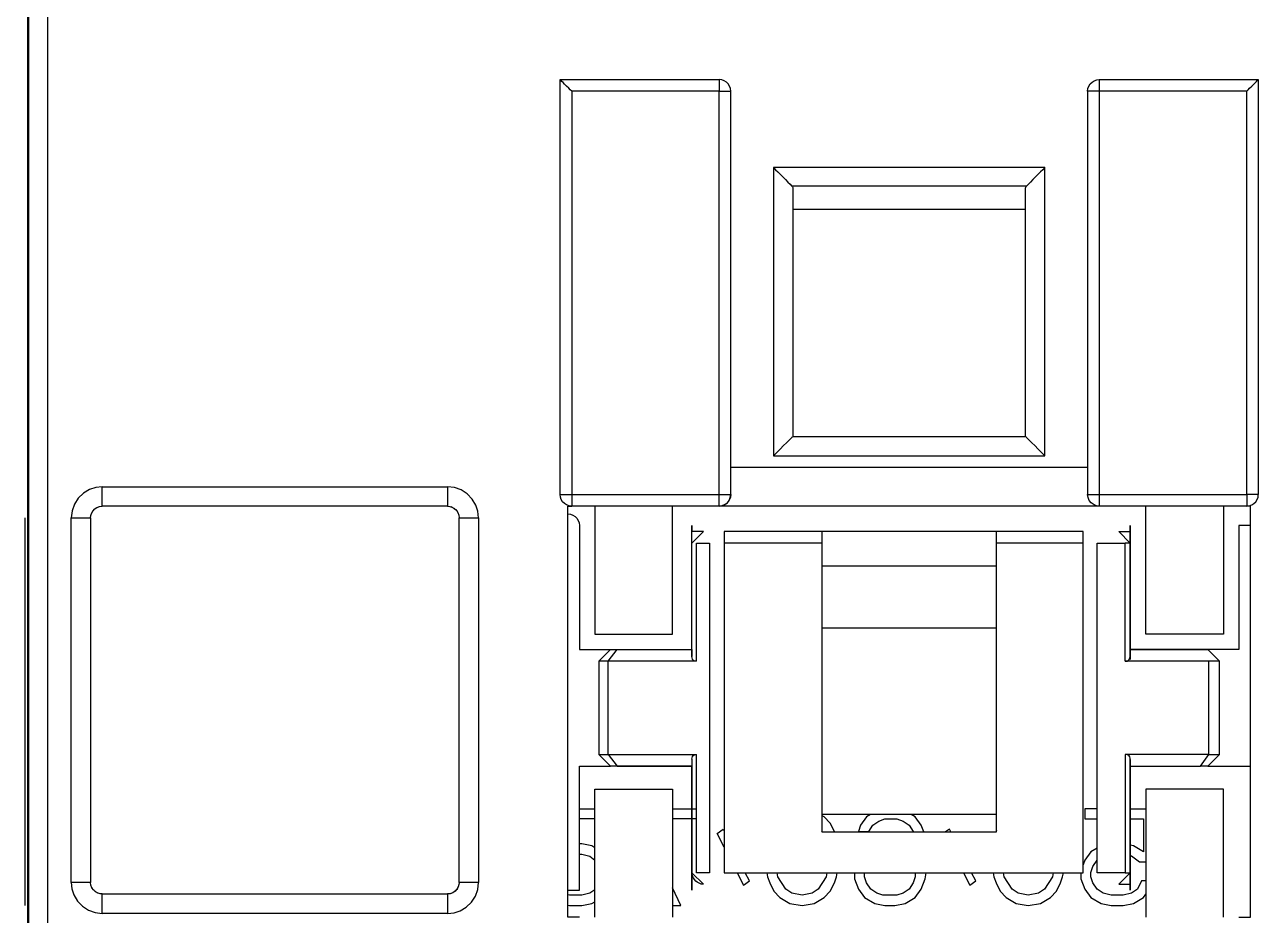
# Model space of a CAD drawing. Header units: millimetres. Extents: x 0 to 56.2, y 0 to 86.5.
# Drawn here: x 0 to 31.8, y 38 to 60.97 of the extents above; entities that cross this region are included whole.
import ezdxf

# ---------------------------------------------------------------- set-up
doc = ezdxf.new("R2010")
doc.units = ezdxf.units.MM

# ---------------------------------------------------------------- blocks, each defined once
blk = doc.blocks.new('CHINT_8e0fe1875add52128021a9539f7439d4_FACE_0')
at = {"color": 141, "linetype": 'Continuous', "true_color": 0x40d9ff}
for p, q in [((18.2, 48.852), (18.2, 59.252)), ((27.4, 59.252), (27.4, 48.852)), ((19.77, 56.815), (25.83, 56.815)), ((19.8, 56.206), (25.8, 56.206)), ((19.8, 50.352), (25.8, 50.352)), ((27.4, 49.552), (18.2, 49.552)), ((1.713, 48.335), (1.727, 48.373)), ((1.745, 48.407), (1.761, 48.433)), ((1.788, 48.462), (1.809, 48.482)), ((1.844, 48.506), (1.867, 48.52)), ((1.911, 48.536), (1.932, 48.544)), ((10.9, 48.552), (10.962, 48.545)), ((10.983, 48.539), (11.021, 48.525)), ((11.055, 48.507), (11.081, 48.49)), ((11.11, 48.464), (11.131, 48.443)), ((11.154, 48.408), (11.168, 48.385)), ((11.185, 48.341), (11.192, 48.32)), ((1.7, 48.252), (1.707, 48.314)), ((25.05, 47.001), (20.55, 47.001)), ((25.05, 45.402), (20.55, 45.402)), ((15.041, 44.552), (15.269, 44.852)), ((17.32, 44.552), (15.041, 44.552)), ((15.041, 42.152), (15.041, 44.552)), ((15.041, 42.152), (17.32, 42.152)), ((17.2, 42.032), (17.2, 41.852)), ((16.9, 41.852), (17.2, 41.852)), ((30.461, 41.852), (30.416, 41.852)), ((30.5, 41.852), (31.6, 41.852)), ((14.3, 40.752), (14.7, 40.752)), ((16.7, 40.752), (17.32, 40.752)), ((28.5, 40.752), (28.9, 40.752)), ((14.7, 40.486), (14.3, 40.486)), ((17.32, 40.486), (16.7, 40.486)), ((25.05, 40.602), (20.55, 40.602)), ((20.568, 40.152), (20.55, 40.18)), ((11.2, 38.852), (11.193, 38.79)), ((1.715, 38.763), (1.708, 38.784)), ((1.746, 38.696), (1.732, 38.718)), ((1.79, 38.64), (1.769, 38.661)), ((1.845, 38.597), (1.819, 38.613)), ((1.917, 38.565), (1.879, 38.578)), ((2, 38.552), (1.938, 38.559)), ((10.989, 38.567), (10.968, 38.56)), ((11.056, 38.598), (11.033, 38.584)), ((11.112, 38.642), (11.091, 38.621)), ((11.155, 38.697), (11.139, 38.671)), ((11.187, 38.769), (11.173, 38.731))]:
    blk.add_line(p, q, dxfattribs=at)
for points in [[(0.08, 18.252), (0.08, 18.302), (0.08, 18.45), (0.08, 18.688), (0.08, 19.005), (0.08, 19.384), (0.08, 19.807), (0.08, 20.252), (0.08, 66.252), (0.08, 66.697), (0.08, 67.12), (0.08, 67.499), (0.08, 67.816), (0.08, 68.054), (0.08, 68.202), (0.08, 68.252)], [(0.1, 61.452), (0.1, 25.052), (0.6, 25.052), (0.6, 61.452), (0.1, 61.452)], [(13.8, 48.852), (13.8, 59.552), (17.9, 59.552)], [(14.1, 59.252), (14.062, 59.29), (14.024, 59.328), (13.97, 59.382), (13.918, 59.434), (13.877, 59.475), (13.849, 59.503), (13.829, 59.523), (13.815, 59.536), (13.804, 59.548), (13.8, 59.552)], [(17.9, 59.552), (17.9, 59.544), (17.9, 59.522), (17.9, 59.486), (17.9, 59.439), (17.9, 59.382), (17.9, 59.319), (17.9, 59.252)], [(18.2, 59.252), (18.192, 59.319), (18.17, 59.382), (18.135, 59.439), (18.087, 59.486), (18.03, 59.522), (17.967, 59.544), (17.9, 59.552)], [(27.4, 59.252), (27.408, 59.319), (27.43, 59.382), (27.465, 59.439), (27.513, 59.486), (27.57, 59.522), (27.633, 59.544), (27.7, 59.552)], [(27.7, 59.552), (31.8, 59.552), (31.8, 48.852)], [(27.7, 59.552), (27.7, 59.544), (27.7, 59.522), (27.7, 59.486), (27.7, 59.439), (27.7, 59.382), (27.7, 59.319), (27.7, 59.252)], [(31.5, 59.252), (31.538, 59.29), (31.576, 59.328), (31.63, 59.382), (31.682, 59.434), (31.723, 59.475), (31.751, 59.503), (31.771, 59.523), (31.785, 59.536), (31.796, 59.548), (31.8, 59.552)], [(17.9, 48.852), (17.9, 59.252), (14.1, 59.252), (14.1, 48.852), (17.9, 48.852)], [(17.9, 59.252), (17.967, 59.252), (18.03, 59.252), (18.087, 59.252), (18.135, 59.252), (18.17, 59.252), (18.192, 59.252), (18.2, 59.252)], [(27.7, 59.252), (27.633, 59.252), (27.57, 59.252), (27.513, 59.252), (27.465, 59.252), (27.43, 59.252), (27.408, 59.252), (27.4, 59.252)], [(31.5, 48.852), (31.5, 59.252), (27.7, 59.252), (27.7, 48.852), (31.5, 48.852)], [(19.3, 57.284), (19.3, 49.852), (26.3, 49.852), (26.3, 57.284), (19.3, 57.284)], [(19.3, 57.284), (19.358, 57.227), (19.415, 57.169), (19.523, 57.061), (19.613, 56.972), (19.674, 56.91), (19.728, 56.857), (19.77, 56.815)], [(26.3, 57.284), (26.242, 57.227), (26.185, 57.169), (26.077, 57.061), (25.987, 56.972), (25.926, 56.91), (25.872, 56.857), (25.83, 56.815)], [(19.77, 56.815), (19.791, 56.787), (19.798, 56.77), (19.8, 56.752), (19.8, 50.352)], [(25.8, 50.352), (25.8, 56.752), (25.806, 56.78), (25.816, 56.798), (25.83, 56.815)], [(19.3, 49.852), (19.385, 49.937), (19.471, 50.023), (19.561, 50.113), (19.636, 50.188), (19.686, 50.238), (19.73, 50.282), (19.763, 50.314), (19.781, 50.333), (19.793, 50.345), (19.8, 50.352)], [(26.3, 49.852), (26.215, 49.937), (26.129, 50.023), (26.039, 50.113), (25.964, 50.188), (25.914, 50.238), (25.87, 50.282), (25.837, 50.314), (25.819, 50.333), (25.807, 50.345), (25.8, 50.352)], [(2, 49.052), (1.833, 49.034), (1.675, 48.983), (1.516, 48.889), (1.382, 48.76), (1.282, 48.604), (1.22, 48.432), (1.2, 48.252)], [(10.9, 48.552), (2, 48.552), (2, 49.052), (10.9, 49.052), (10.9, 48.552)], [(11.7, 48.252), (11.683, 48.419), (11.631, 48.577), (11.537, 48.736), (11.409, 48.87), (11.252, 48.97), (11.08, 49.031), (10.9, 49.052)], [(14.1, 48.552), (14.033, 48.559), (13.97, 48.582), (13.913, 48.617), (13.865, 48.665), (13.83, 48.722), (13.808, 48.785), (13.8, 48.852)], [(13.8, 48.852), (13.808, 48.852), (13.83, 48.852), (13.865, 48.852), (13.913, 48.852), (13.97, 48.852), (14.033, 48.852), (14.1, 48.852)], [(14.1, 48.852), (14.1, 48.785), (14.1, 48.722), (14.1, 48.665), (14.1, 48.617), (14.1, 48.582), (14.1, 48.559), (14.1, 48.552)], [(17.9, 48.852), (17.967, 48.852), (18.03, 48.852), (18.087, 48.852), (18.135, 48.852), (18.17, 48.852), (18.192, 48.852), (18.2, 48.852)], [(17.9, 48.552), (17.9, 48.559), (17.9, 48.582), (17.9, 48.617), (17.9, 48.665), (17.9, 48.722), (17.9, 48.785), (17.9, 48.852)], [(18.2, 48.852), (18.192, 48.785), (18.17, 48.722), (18.135, 48.665), (18.087, 48.617), (18.03, 48.582), (17.967, 48.559), (17.9, 48.552)], [(17.9, 48.552), (17.968, 48.56), (18.03, 48.582), (18.113, 48.641), (18.159, 48.701), (18.189, 48.773), (18.2, 48.852)], [(27.4, 48.852), (27.408, 48.852), (27.43, 48.852), (27.465, 48.852), (27.513, 48.852), (27.57, 48.852), (27.633, 48.852), (27.7, 48.852)], [(27.7, 48.552), (27.632, 48.56), (27.57, 48.582), (27.487, 48.641), (27.441, 48.701), (27.411, 48.773), (27.4, 48.852)], [(27.7, 48.852), (27.7, 48.785), (27.7, 48.722), (27.7, 48.665), (27.7, 48.617), (27.7, 48.582), (27.7, 48.559), (27.7, 48.552)], [(31.5, 48.552), (31.567, 48.559), (31.63, 48.582), (31.687, 48.617), (31.735, 48.665), (31.77, 48.722), (31.792, 48.785), (31.8, 48.852)], [(31.5, 48.852), (31.5, 48.785), (31.5, 48.722), (31.5, 48.665), (31.5, 48.617), (31.5, 48.582), (31.5, 48.559), (31.5, 48.552)], [(31.8, 48.852), (31.792, 48.852), (31.77, 48.852), (31.735, 48.852), (31.687, 48.852), (31.63, 48.852), (31.567, 48.852), (31.5, 48.852)], [(1.7, 48.252), (1.706, 48.309), (1.722, 48.365), (1.757, 48.427), (1.805, 48.479), (1.863, 48.519), (1.93, 48.544), (2, 48.552)], [(10.9, 48.552), (10.957, 48.546), (11.013, 48.53), (11.075, 48.495), (11.128, 48.447), (11.167, 48.388), (11.192, 48.322), (11.2, 48.252)], [(14.3, 37.952), (14, 37.952), (14, 48.552), (14.1, 48.552)], [(14, 48.352), (14.067, 48.344), (14.13, 48.322), (14.187, 48.286), (14.235, 48.239), (14.27, 48.182), (14.292, 48.119), (14.3, 48.052), (14.3, 44.852), (15.1, 44.852)], [(31.5, 48.552), (27.7, 48.552), (17.9, 48.552), (14.1, 48.552)], [(14.7, 48.552), (14.7, 45.252), (16.7, 45.252), (16.7, 48.552)], [(30.9, 48.552), (30.9, 45.252), (28.9, 45.252), (28.9, 48.552)], [(31.3, 37.952), (31.6, 37.952), (31.6, 48.552), (31.5, 48.552)], [(0, 48.252), (0, 48.202), (0, 48.054), (0, 47.816), (0, 47.499), (0, 47.12), (0, 46.697), (0, 46.252), (0, 40.252), (0, 39.807), (0, 39.384), (0, 39.005), (0, 38.688), (0, 38.45), (0, 38.302), (0, 38.252)], [(1.7, 48.252), (1.7, 38.852), (1.2, 38.852), (1.2, 48.252), (1.7, 48.252)], [(11.2, 38.852), (11.2, 48.252), (11.7, 48.252), (11.7, 38.852), (11.2, 38.852)], [(17.2, 44.852), (17.2, 48.052), (17.2, 47.902)], [(28.5, 47.902), (28.5, 48.052), (28.5, 44.602), (28.5, 44.688)], [(31.6, 48.052), (31.3, 48.052), (31.3, 44.852), (30.5, 44.852)], [(15.269, 44.852), (17.2, 44.852), (17.2, 44.672), (17.2, 47.602), (17.2, 47.902)], [(17.2, 47.602), (17.5, 47.902), (17.2, 47.902)], [(27.284, 47.602), (25.05, 47.602), (25.05, 47.902), (20.55, 47.902), (20.55, 47.602), (18.03, 47.602)], [(20.55, 47.902), (18.03, 47.902), (18.03, 47.602)], [(27.284, 47.602), (27.284, 47.902), (25.05, 47.902)], [(28.5, 47.602), (28.2, 47.902), (28.5, 47.902)], [(28.5, 44.688), (28.5, 47.602), (28.5, 47.902)], [(17.32, 44.552), (17.32, 47.602), (17.65, 47.602), (17.65, 39.102), (17.32, 39.102), (17.32, 42.152)], [(18.03, 47.602), (18.03, 39.102), (27.284, 39.102), (27.284, 47.602)], [(20.55, 47.602), (20.55, 40.152), (25.05, 40.152), (25.05, 47.602)], [(28.364, 39.102), (27.648, 39.102), (27.648, 47.602), (28.364, 47.602)], [(30.528, 42.152), (30.528, 44.552), (28.364, 44.552), (28.364, 47.602)], [(28.5, 47.602), (28.494, 47.602), (28.477, 47.602), (28.432, 47.602), (28.364, 47.602)], [(14.8, 44.552), (15.1, 44.852), (15.269, 44.852)], [(15.1, 44.852), (15.1, 44.852), (15.119, 44.852), (15.177, 44.852), (15.269, 44.852)], [(30.5, 44.852), (28.5, 44.852), (30.309, 44.852), (30.376, 44.852), (30.429, 44.852), (30.482, 44.852), (30.5, 44.852)], [(30.8, 42.152), (30.8, 44.552), (30.5, 44.852)], [(15.041, 44.552), (14.91, 44.552), (14.828, 44.552), (14.8, 44.552), (14.8, 42.152), (14.828, 42.152), (14.91, 42.152), (15.041, 42.152)], [(17.32, 44.552), (17.275, 44.558), (17.242, 44.574), (17.213, 44.609), (17.2, 44.672)], [(28.364, 44.552), (28.392, 44.554), (28.415, 44.558), (28.448, 44.573), (28.472, 44.595), (28.488, 44.623), (28.5, 44.688)], [(30.8, 44.552), (30.789, 44.552), (30.755, 44.552), (30.663, 44.552), (30.528, 44.552)], [(17.2, 41.852), (15.1, 41.852), (14.8, 42.152)], [(15.041, 42.152), (15.269, 41.852), (17.2, 41.852)], [(17.2, 42.032), (17.203, 42.067), (17.213, 42.096), (17.236, 42.126), (17.271, 42.145), (17.32, 42.152)], [(17.2, 42.032), (17.2, 39.102), (17.2, 39.131), (17.2, 38.652), (17.2, 41.852)], [(30.528, 42.152), (28.364, 42.152), (28.364, 39.102)], [(28.5, 42.016), (28.496, 42.054), (28.486, 42.087), (28.468, 42.113), (28.442, 42.134), (28.408, 42.147), (28.364, 42.152)], [(28.5, 41.852), (30.309, 41.852), (30.528, 42.152)], [(28.5, 38.802), (28.5, 39.102), (28.5, 42.016)], [(28.5, 42.016), (28.5, 38.652), (28.5, 38.802)], [(30.8, 42.152), (30.5, 41.852), (30.482, 41.852), (30.429, 41.852), (30.376, 41.852), (30.309, 41.852)], [(30.528, 42.152), (30.623, 42.152), (30.699, 42.152), (30.774, 42.152), (30.8, 42.152)], [(14, 38.652), (14.3, 38.652), (14.3, 41.852), (15.1, 41.852)], [(15.269, 41.852), (15.177, 41.852), (15.119, 41.852), (15.1, 41.852)], [(14.7, 37.952), (14.7, 41.252), (16.7, 41.252), (16.7, 37.952)], [(30.9, 37.952), (30.9, 41.252), (28.9, 41.252), (28.9, 37.952)], [(27.648, 40.752), (27.329, 40.752), (27.329, 40.486), (27.648, 40.486)], [(20.876, 40.152), (20.871, 40.167), (20.767, 40.38), (20.61, 40.539), (20.55, 40.576)], [(21.807, 40.602), (21.704, 40.539), (21.548, 40.326), (21.496, 40.167), (21.756, 40.167), (21.86, 40.326), (22.017, 40.433), (22.173, 40.486), (22.485, 40.486), (22.642, 40.433), (22.798, 40.326), (22.902, 40.167), (22.907, 40.152)], [(23.179, 40.152), (23.11, 40.326), (22.954, 40.539), (22.852, 40.602)], [(28.5, 40.486), (28.84, 40.486), (28.84, 39.635), (28.579, 39.794), (28.5, 39.811)], [(18.03, 39.76), (17.85, 40.114), (18.006, 40.22), (18.03, 40.173)], [(23.874, 40.152), (23.84, 40.22), (23.74, 40.152)], [(25.05, 40.192), (25.038, 40.167), (25.033, 40.152)], [(14.7, 39.746), (14.621, 39.794), (14.36, 39.848), (14.3, 39.848)], [(14.3, 39.582), (14.36, 39.582), (14.569, 39.528), (14.7, 39.428)], [(27.648, 39.735), (27.485, 39.635), (27.329, 39.422), (27.284, 39.307)], [(28.9, 39.369), (28.735, 39.369), (28.527, 39.528), (28.5, 39.535)], [(28.9, 38.89), (28.787, 38.89), (28.683, 38.677), (28.527, 38.571), (28.319, 38.518), (28.006, 38.518), (27.798, 38.571), (27.642, 38.677), (27.537, 38.837), (27.485, 38.997), (27.485, 39.103), (27.537, 39.263), (27.642, 39.422), (27.648, 39.426)], [(1.2, 38.852), (1.217, 38.685), (1.269, 38.527), (1.363, 38.367), (1.491, 38.234), (1.648, 38.134), (1.82, 38.072), (2, 38.052)], [(2, 38.552), (1.943, 38.557), (1.887, 38.574), (1.825, 38.609), (1.772, 38.656), (1.733, 38.715), (1.708, 38.782), (1.7, 38.852)], [(11.2, 38.852), (11.194, 38.795), (11.178, 38.739), (11.143, 38.677), (11.095, 38.624), (11.037, 38.585), (10.97, 38.56), (10.9, 38.552)], [(10.9, 38.052), (11.067, 38.069), (11.225, 38.121), (11.384, 38.215), (11.518, 38.343), (11.618, 38.5), (11.68, 38.671), (11.7, 38.852)], [(17.201, 39.101), (17.5, 38.802), (17.437, 38.809), (17.384, 38.827), (17.339, 38.854), (17.299, 38.887), (17.265, 38.926), (17.238, 38.971), (17.216, 39.024), (17.207, 39.06), (17.201, 39.101)], [(18.365, 39.102), (18.527, 38.784), (18.683, 38.89), (18.576, 39.102)], [(19.131, 39.102), (19.152, 38.997), (19.204, 38.837), (19.308, 38.624), (19.465, 38.465), (19.725, 38.305), (20.038, 38.252), (20.35, 38.305), (20.61, 38.465), (20.767, 38.624), (20.871, 38.837), (20.923, 38.997), (20.944, 39.102)], [(20.68, 39.102), (20.663, 38.997), (20.454, 38.677), (20.298, 38.571), (20.038, 38.518), (19.777, 38.571), (19.621, 38.677), (19.413, 38.997), (19.395, 39.102)], [(21.392, 39.102), (21.392, 38.943), (21.496, 38.677), (21.652, 38.465), (21.913, 38.305), (22.173, 38.252), (22.433, 38.252), (22.694, 38.305), (22.954, 38.465), (23.11, 38.677), (23.215, 38.943), (23.237, 39.102)], [(22.954, 39.102), (22.954, 38.997), (22.902, 38.837), (22.798, 38.677), (22.642, 38.571), (22.485, 38.518), (22.121, 38.518), (21.965, 38.571), (21.808, 38.677), (21.704, 38.837), (21.652, 38.997), (21.652, 39.102)], [(24.198, 39.102), (24.36, 38.784), (24.517, 38.89), (24.409, 39.102)], [(24.965, 39.102), (24.985, 38.997), (25.038, 38.837), (25.142, 38.624), (25.298, 38.465), (25.558, 38.305), (25.871, 38.252), (26.183, 38.305), (26.444, 38.465), (26.6, 38.624), (26.704, 38.837), (26.756, 38.997), (26.777, 39.102)], [(26.513, 39.102), (26.496, 38.997), (26.288, 38.677), (26.131, 38.571), (25.871, 38.518), (25.61, 38.571), (25.454, 38.677), (25.246, 38.997), (25.229, 39.102)], [(27.225, 39.102), (27.225, 38.943), (27.329, 38.677), (27.485, 38.465), (27.746, 38.305), (28.006, 38.252), (28.319, 38.252), (28.579, 38.305), (28.84, 38.465), (28.9, 38.547)], [(28.5, 39.102), (28.2, 38.802), (28.5, 38.802)], [(28.364, 39.102), (28.411, 39.102), (28.449, 39.102), (28.487, 39.102), (28.5, 39.102)], [(2, 38.552), (10.9, 38.552), (10.9, 38.052), (2, 38.052), (2, 38.552)], [(14.7, 38.66), (14.569, 38.571), (14.36, 38.518), (14.048, 38.518), (14, 38.53)], [(16.7, 38.252), (16.913, 38.252), (16.7, 38.708)], [(14, 38.262), (14.048, 38.252), (14.36, 38.252), (14.621, 38.305), (14.7, 38.354)]]:
    blk.add_lwpolyline(points, dxfattribs=at)
blk = doc.blocks.new('CHINT_8e0fe1875add52128021a9539f7439d4')
at = {"color": 141, "true_color": 0x40d9ff}
blk.add_blockref('CHINT_8e0fe1875add52128021a9539f7439d4_FACE_0', (0, 0), dxfattribs=at)

msp = doc.modelspace()

# ---------------------------------------------------------------- block references
at = {"color": 141, "true_color": 0x40d9ff}
msp.add_blockref('CHINT_8e0fe1875add52128021a9539f7439d4', (0, 0), dxfattribs=at)

doc.saveas('drawing.dxf')
